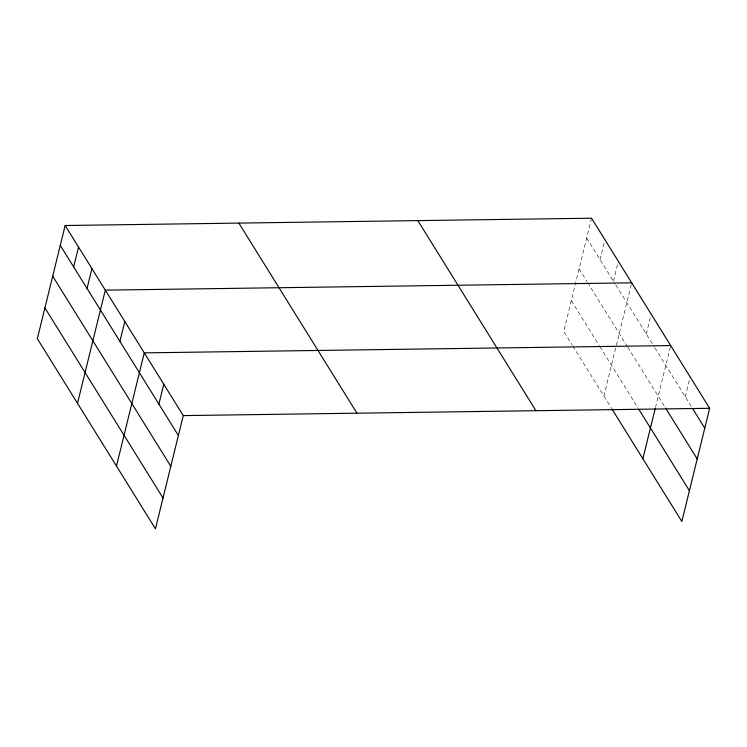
<?xml version="1.0" encoding="UTF-8"?>
<svg xmlns="http://www.w3.org/2000/svg" width="747" height="747" viewBox="0 0 747 747"><rect width="100%" height="100%" fill="white"/><g stroke="black" fill="none" stroke-linecap="round" stroke-linejoin="round"><path stroke-width="0.56" stroke-dasharray="3.73 2.8" d="M591.549 218.199L563.742 331.397L572.258 345.105M600.046 259.62L604.659 240.842M613.436 281.161L618.32 261.282M603.893 396.031L631.701 282.824M646.304 334.077L651.188 314.198M655.446 407.563L670.675 345.562M685.279 396.806L690.163 376.927M586.666 238.078L615.257 284.103M615.864 285.083L654.223 346.813M654.83 347.794L691.974 407.591M579.102 268.873L587.011 281.6M587.618 282.581L627.172 346.244M627.779 347.224L664.923 407.022M571.306 300.602L599.29 345.646M599.906 346.627L638.255 408.357M572.865 346.085L611.205 407.787"/><path stroke-width="1.12" d="M65.157 225.51L37.35 338.708L155.451 528.801L183.258 415.603L65.157 225.51L591.549 218.199L709.65 408.292L681.843 521.49L611.812 408.768M73.654 266.931L78.538 247.052M87.044 288.482L91.928 268.593M77.501 403.343L105.308 290.144L631.701 282.824M119.912 341.388L124.796 321.509M116.476 466.072L144.283 352.873L670.675 345.562M158.887 404.118L163.77 384.238M642.868 458.761L655.166 408.702M183.258 415.603L709.65 408.292M692.59 408.572L704.766 428.171M665.54 408.002L697.203 458.966M638.862 409.337L689.406 490.695M417.834 220.608L535.944 410.71M238.863 223.092L356.963 413.194M60.274 245.389L178.374 435.482M52.71 276.185L170.811 466.277M44.913 307.913L163.014 498.006"/></g></svg>
